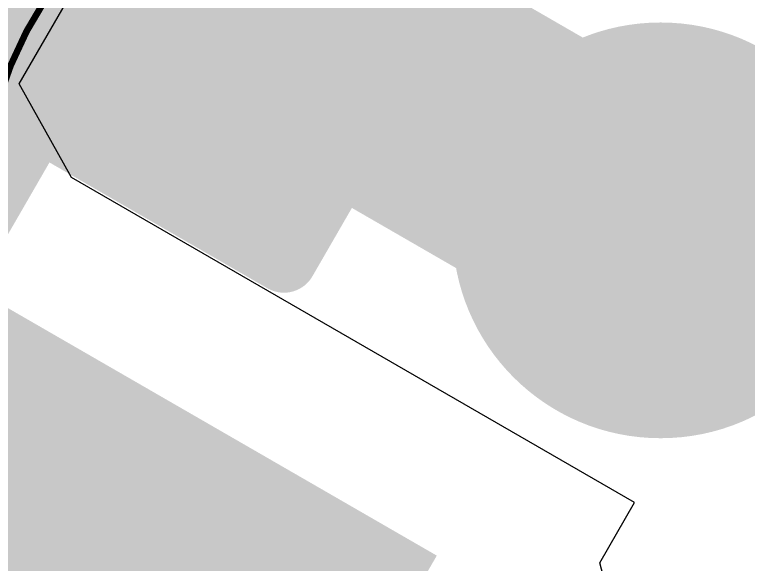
# Model space of a CAD drawing. Header units: inches. Extents: x -7 to 348, y -14 to 159.
# Drawn here: x 45.894 to 47.311, y 36.018 to 37.08 of the extents above; entities that cross this region are included whole.
import ezdxf

# ---------------------------------------------------------------- set-up
doc = ezdxf.new("R2010")
doc.units = ezdxf.units.IN
for name, color, linetype in [('Bottom Layer', 5, 'Continuous'), ('Bottom Solder', 6, 'Continuous'), ('Dimension', 6, 'Continuous'), ('Drill Drawing', 1, 'Continuous'), ('Fabrication', 76, 'Continuous'), ('Top Layer', 1, 'Continuous'), ('Top Overlay', 2, 'Continuous'), ('Top Paste', 8, 'Continuous'), ('Top Solder', 216, 'Continuous'), ('Via Holes', 16, 'Continuous')]:
    doc.layers.add(name, color=color, linetype=linetype)

msp = doc.modelspace()

# ---------------------------------------------------------------- hatches: boundary and pattern name
at = {"layer": 'Bottom Layer'}
h = msp.add_hatch(color=5, dxfattribs=at)
edge = h.paths.add_edge_path()
edge.add_arc((47.1413, 36.6633), 0.3, 0, 360)
at = {"layer": 'Bottom Solder'}
h = msp.add_hatch(color=6, dxfattribs=at)
edge = h.paths.add_edge_path()
edge.add_arc((47.1413, 36.6633), 0.4016, 0, 360)
at = {"layer": 'Top Layer'}
for points in [[(46.6989, 37.2777), (46.3814, 36.7278), (45.9854, 36.9564), (46.3029, 37.5063)], [(46.2203, 35.3915), (45.5275, 35.7915), (45.8775, 36.3977), (46.5703, 35.9977)]]:
    msp.add_hatch(color=1, dxfattribs=at).paths.add_polyline_path(points)
h = msp.add_hatch(color=1, dxfattribs=at)
edge = h.paths.add_edge_path()
edge.add_arc((47.1413, 36.6633), 0.3, 0, 360)
at = {"layer": 'Top Paste'}
for points in [[(46.6989, 37.2777), (46.3814, 36.7278), (45.9854, 36.9564), (46.3029, 37.5063)], [(46.2203, 35.3915), (45.5275, 35.7915), (45.8775, 36.3977), (46.5703, 35.9977)]]:
    msp.add_hatch(color=8, dxfattribs=at).paths.add_polyline_path(points)
at = {"layer": 'Top Solder'}
for points in [[(46.7808, 37.2997), (46.4033, 36.6458), (45.9035, 36.9344), (46.281, 37.5883)], [(46.2575, 35.2527), (45.3887, 35.7543), (45.8403, 36.5365), (46.7091, 36.0349)]]:
    msp.add_hatch(color=216, dxfattribs=at).paths.add_polyline_path(points)
at = {"layer": 'Via Holes'}
h = msp.add_hatch(color=7, dxfattribs=at)
edge = h.paths.add_edge_path()
edge.add_arc((47.1413, 36.6633), 0.15, 0, 360)

# ---------------------------------------------------------------- linework, layer by layer
at = {"layer": 'Dimension', "const_width": 0.254}
for points in [[(58.31, 19.467, 1), (13.31, 19.467, 1)], [(54.5603, 19.4669, 1), (17.0603, 19.4669, 1)]]:
    msp.add_lwpolyline(points, format="xyb", close=True, dxfattribs=at)
msp.add_lwpolyline([(22.3332, -3.8762), (47.8332, 40.2911)], dxfattribs=at)
at = {"layer": 'Drill Drawing', "const_width": 0.0508}
for points in [[(46.8873, 36.9173), (47.3953, 36.9173)], [(46.8873, 36.9173), (47.1413, 36.4093)], [(47.1413, 36.4093), (47.3953, 36.9173)]]:
    msp.add_lwpolyline(points, dxfattribs=at)
at = {"layer": 'Drill Drawing', "const_width": 0.0254}
for points in [[(46.8746, 36.9173, 1), (46.9, 36.9173, 1)], [(46.8746, 36.9173, 1), (46.9, 36.9173, 1)], [(47.1286, 36.4093, 1), (47.154, 36.4093, 1)], [(47.1286, 36.4093, 1), (47.154, 36.4093, 1)]]:
    msp.add_lwpolyline(points, format="xyb", close=True, dxfattribs=at)
at = {"layer": 'Fabrication', "const_width": 0.0127}
for points in [[(45.8304, 36.6983, -0.589806), (46.9793, 37.3334)], [(45.8304, 36.6983, -0.589806), (46.9793, 37.3334)], [(45.8304, 36.6983, -0.589806), (46.9793, 37.3334)], [(45.8304, 36.6983, -0.589806), (46.9793, 37.3334)], [(46.9793, 37.3334, -0.008618), (47.5856, 36.9379)], [(46.9793, 37.3334, -0.008618), (47.5856, 36.9379)], [(46.9793, 37.3334, -0.008618), (47.5856, 36.9379)], [(46.9793, 37.3334, -0.008618), (47.5856, 36.9379)]]:
    msp.add_lwpolyline(points, format="xyb", dxfattribs=at)
at = {"layer": 'Top Layer'}
for p, q in [((45.9027, 36.9465), (46.0864, 37.2647)), ((46.0033, 36.7651), (45.9027, 36.9465)), ((47.0908, 36.1372), (46.0033, 36.7651)), ((47.0238, 36.0211), (47.0908, 36.1372)), ((47.0698, 35.8493), (47.0238, 36.0211))]:
    msp.add_line(p, q, dxfattribs=at)
at = {"layer": 'Top Layer', "const_width": 2.032}
msp.add_lwpolyline([(23.9597, 38.6755, -0.53877), (58.0622, 22.8854)], format="xyb", dxfattribs=at)
at = {"layer": 'Top Layer', "const_width": 0.508}
msp.add_lwpolyline([(46.4301, 37.0663), (47.0883, 36.6863)], dxfattribs=at)
at = {"layer": 'Top Layer', "const_width": 0.254}
for points in [[(46.3031, 37.0663, 1), (46.5571, 37.0663, 1)], [(46.9613, 36.6863, 1), (47.2153, 36.6863, 1)]]:
    msp.add_lwpolyline(points, format="xyb", close=True, dxfattribs=at)
at = {"layer": 'Top Overlay', "const_width": 0.127}
for points in [[(46.4139, 36.6063), (46.8203, 37.3103)], [(45.974, 36.8603), (46.4139, 36.6063)]]:
    msp.add_lwpolyline(points, dxfattribs=at)
at = {"layer": 'Top Overlay', "const_width": 0.0635}
for points in [[(45.9422, 36.8603, 1), (46.0057, 36.8603, 1)], [(46.3822, 36.6063, 1), (46.4457, 36.6063, 1)], [(46.3822, 36.6063, 1), (46.4457, 36.6063, 1)]]:
    msp.add_lwpolyline(points, format="xyb", close=True, dxfattribs=at)

doc.saveas('drawing.dxf')
